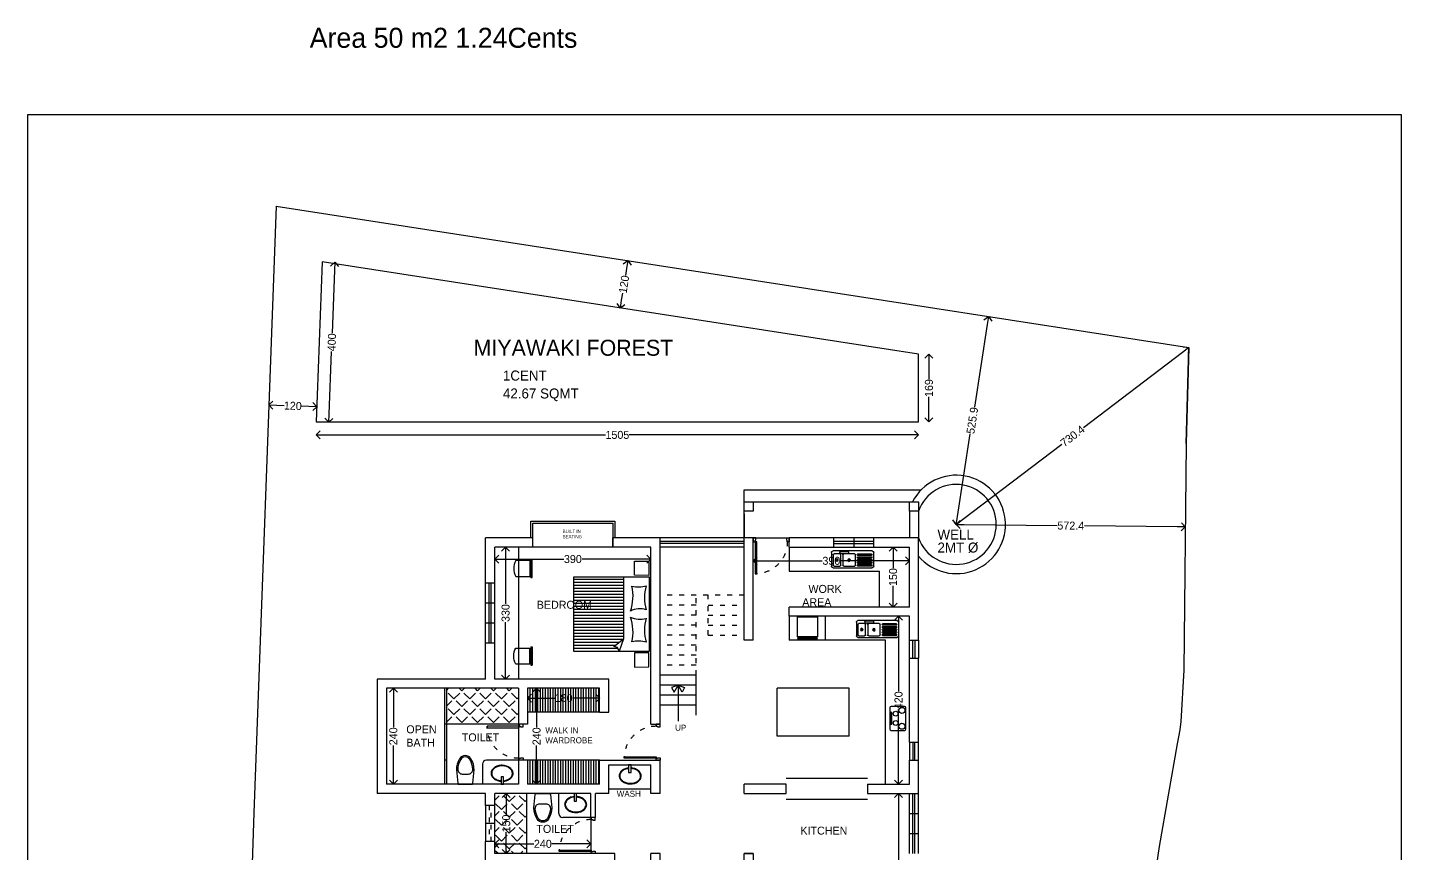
# Model space of a CAD drawing. Header units: inches. Extents: x -706 to 45253, y -3984 to 13819.
# Drawn here: x 35103 to 38537, y 7490 to 9554 of the extents above; entities that cross this region are included whole.
import ezdxf

# ---------------------------------------------------------------- set-up
doc = ezdxf.new("R2010")
doc.units = ezdxf.units.IN
doc.header["$PDMODE"] = 99
doc.header["$PDSIZE"] = 0.2
doc.linetypes.add('ACAD_ISO03W100', pattern=[30, 12, -18])
for name, color, linetype in [('BC-BOUNDARY', 3, 'ByLayer'), ('BC-FURNITURE', 8, 'Continuous'), ('BC-GREYCOLOR', 8, 'Continuous'), ('BC-Hatch', 8, 'Continuous'), ('BC-JOINARY', 27, 'Continuous'), ('BC-WALLS', 1, 'Continuous'), ('BC-WHITECOLOR', 7, 'Continuous'), ('FUR', 8, 'Continuous'), ('grey color', 8, 'Continuous'), ('WHITECOLOUR', 7, 'Continuous')]:
    doc.layers.add(name, color=color, linetype=linetype)
doc.styles.add('BC-1IN100-1', font='FreeSans.ttf', dxfattribs={"height": 20})
doc.styles.add('style2', font='FreeSans.ttf')
doc.dimstyles.new('BC-1IN100-1', dxfattribs={"dimtxt": 20, "dimasz": 20, "dimexe": 0.18, "dimexo": 0.0625, "dimgap": 1, "dimtad": 0, "dimtoh": 1, "dimdec": 1, "dimzin": 12, "dimdsep": 46, "dimtxsty": 'BC-1IN100-1', "dimblk": 'OPEN90', "dimcen": 0.09, "dimse1": 1, "dimse2": 1, "dimclrd": 256, "dimclre": 256, "dimclrt": 7, "dimadec": 0, "dimazin": 0, "dimtfac": 1, "dimtdec": 1, "dimtofl": 0, "dimtmove": 1, "dimatfit": 3, "dimldrblk": 'OPEN90', "dimfxl": 0, "dimtolj": 1, "dimtzin": 0, "dimlwd": -1, "dimarcsym": 0})
pattern_1 = [(45, (27475.954, 724.607), (-19.756563, 19.756563), [20.32, -7.62]), (135, (27475.954, 724.607), (-19.756563, -19.756563), [20.32, -7.62])]

# ---------------------------------------------------------------- blocks, each defined once
blk = doc.blocks.new('02 GROUND FLOOR$0$wc-wh')
at = {"color": 0, "linetype": 'ByBlock'}
for points in [[(315, 195), (22, 165, 0.384412), (0, 140), (0, -140, 0.383904), (22, -165, 0.001434), (314, -195, 0.140641), (560, -125, 0.259738), (630, 0, 0.259738), (560, 125, 0.139471)], [(225, 65), (225, -65, 0.422961), (328, -165, 0.13189), (544, -100, 0.259738), (600, 0, 0.259738), (544, 100, 0.13189), (328, 165, 0.422961)]]:
    blk.add_lwpolyline(points, format="xyb", close=True, dxfattribs=at)
blk.add_arc((316, -170), 25, 264.2811, 270.16, dxfattribs=at)
blk = doc.blocks.new('A$C6E117E9E')
at = {"xscale": -1, "rotation": 30.00000247440961}
blk.add_blockref('02 GROUND FLOOR$0$wc-wh', (564, 389), dxfattribs=at)
blk = doc.blocks.new('GOBIND DOOR 7')
at = {"layer": 'BC-Hatch', "linetype": 'ACAD_ISO03W100'}
blk.add_arc((33263.5, 16175.5), 80, 0, 90, dxfattribs=at)
at = {"layer": 'BC-JOINARY'}
blk.add_lwpolyline([(33263.5, 16175.5), (33263.5, 16255.5), (33267, 16255.5), (33267, 16175.5)], close=True, dxfattribs=at)
for points in [[(33263.5, 16171.7), (33264.8, 16171.7), (33264.8, 16165.5), (33258.5, 16165.5), (33258.5, 16175.5), (33263.5, 16175.5), (33263.5, 16171.7)], [(33343.5, 16171.7), (33342.3, 16171.7), (33342.3, 16165.5), (33348.5, 16165.5), (33348.5, 16175.5), (33343.5, 16175.5), (33343.5, 16171.7)]]:
    blk.add_lwpolyline(points, dxfattribs=at)
blk = doc.blocks.new('A$C52937CB9')
at = {"layer": 'FUR'}
for p, q in [((39.8, 190), (39.8, 0)), ((224.8, 190), (39.8, 190)), ((224.8, 0), (224.8, 190)), ((39.8, 125.3), (194.3, 125.3)), ((213.7, 101.1), (194.3, 125.3)), ((194.3, 125.3), (224.8, 114)), ((216.1, 110), (213.7, 101.1)), ((224.8, 114), (216.1, 110)), ((39.8, 0), (224.8, 0))]:
    blk.add_line(p, q, dxfattribs=at)
for points in [[(0, 152.8), (0, 188.3), (35.6, 188.3), (35.5, 152.7)], [(264.7, 152.8), (264.6, 188.3), (229.1, 188.3), (229.1, 152.7)]]:
    blk.add_lwpolyline(points, close=True, dxfattribs=at)
for centre, radius, start, end in [((-1.3, 162.6), 65.9, 345.6575, 16.9499), ((91.6, 288.6), 110.9, 254.3673, 285.6765), ((176.6, 166.4), 57.2, 164.3325, 204.9851), ((88, 166.4), 57.2, 335.0149, 15.6675), ((173, 288.6), 110.9, 254.3235, 285.6327), ((265.9, 162.6), 65.9, 163.0501, 194.3425), ((86.6, 35.1), 113.8, 70.3798, 102.1998), ((178.1, 35.1), 113.8, 77.8002, 109.6202)]:
    blk.add_arc(centre, radius, start, end, dxfattribs=at)
blk = doc.blocks.new('A$C925929284')
at = {"layer": 'BC-GREYCOLOR'}
h = blk.add_hatch(dxfattribs=at)
h.set_pattern_fill('ANSI31', color=256, scale=60, angle=315, style=0)
h.set_pattern_definition([(0, (-91.719, -51.977), (2e-15, 7.5), [])])
h.paths.add_polyline_path([(125.3, 70.3), (125.3, 224.8), (0, 224.8), (0, 39.8), (114, 39.8), (110, 48.5), (101.1, 50.9)])
at = {"layer": 'grey color', "rotation": 270}
blk.add_blockref('A$C52937CB9', (0, 264.7), dxfattribs=at)
blk = doc.blocks.new('_Open90')
at = {"color": 0, "linetype": 'ByBlock', "lineweight": -2}
for p, q in [((0, 0), (-1, 0)), ((-0.5, 0.5), (0, 0)), ((0, 0), (-0.5, -0.5))]:
    blk.add_line(p, q, dxfattribs=at)
blk = doc.blocks.new('*D726')
at = {"layer": 'BC-Hatch'}
for p, q in [((36373, 7878.3), (36421.1, 7878.3)), ((36513.1, 7878.3), (36465, 7878.3))]:
    blk.add_line(p, q, dxfattribs=at)
at = {"layer": 'Defpoints', "color": 0}
for p in [(36353, 7902.7), (36533.1, 7902.7), (36353, 7878.3)]:
    blk.add_point(p, dxfattribs=at)
at = {"layer": 'BC-Hatch', "xscale": 20, "yscale": 20, "zscale": 20, "rotation": 180}
blk.add_blockref('_Open90', (36353, 7878.3), dxfattribs=at)
at = {"layer": 'BC-Hatch', "xscale": 20, "yscale": 20, "zscale": 20}
blk.add_blockref('_Open90', (36533.1, 7878.3), dxfattribs=at)
at = {"layer": 'BC-Hatch', "color": 7, "insert": (36443, 7878.3), "char_height": 20, "attachment_point": 5, "style": 'BC-1IN100-1'}
blk.add_mtext('\\A1;180', dxfattribs=at)
blk = doc.blocks.new('*D727')
at = {"layer": 'BC-Hatch'}
for p, q in [((36375.5, 7882.7), (36375.5, 7805.6)), ((36375.5, 7682.7), (36375.5, 7759.8))]:
    blk.add_line(p, q, dxfattribs=at)
at = {"layer": 'Defpoints', "color": 0}
for p in [(36353, 7902.7), (36353, 7662.7), (36375.5, 7662.7)]:
    blk.add_point(p, dxfattribs=at)
at = {"layer": 'BC-Hatch', "xscale": 20, "yscale": 20, "zscale": 20}
for p, rotation in [((36375.5, 7902.7), 90), ((36375.5, 7662.7), 270)]:
    blk.add_blockref('_Open90', p, dxfattribs=dict(at, rotation=rotation))
at = {"layer": 'BC-Hatch', "color": 7, "insert": (36375.5, 7782.7), "char_height": 20, "attachment_point": 5, "rotation": 90, "style": 'BC-1IN100-1'}
blk.add_mtext('\\A1;240', dxfattribs=at)
blk = doc.blocks.new('chair- 1')
at = {"layer": 'BC-FURNITURE'}
for p, q in [((119.5, -460.5), (73.5, -460.5)), ((73.5, -463.5), (73.5, -460.5)), ((119.5, -463.5), (73.5, -463.5)), ((76.5, -466.5), (76.5, -501.5)), ((76.5, -466.5), (116.5, -466.5)), ((79.5, -466.5), (79.5, -463.5)), ((82.5, -466.5), (82.5, -463.5)), ((110.5, -466.5), (110.5, -463.5)), ((113.5, -466.5), (113.5, -463.5)), ((116.5, -501.5), (116.5, -466.5)), ((119.5, -463.5), (119.5, -460.5))]:
    blk.add_line(p, q, dxfattribs=at)
blk.add_arc((96.5, -464), 42.5, 241.9275, 298.0725, dxfattribs=at)
blk = doc.blocks.new('*D728')
at = {"layer": 'BC-Hatch'}
for p, q in [((36291.1, 8225.6), (36443.2, 8225.6)), ((36641.1, 8225.6), (36489, 8225.6))]:
    blk.add_line(p, q, dxfattribs=at)
at = {"layer": 'Defpoints', "color": 0}
for p in [(36271.1, 8255.7), (36661.1, 8255.7), (36661.1, 8225.6)]:
    blk.add_point(p, dxfattribs=at)
at = {"layer": 'BC-Hatch', "xscale": 20, "yscale": 20, "zscale": 20, "rotation": 180}
blk.add_blockref('_Open90', (36271.1, 8225.6), dxfattribs=at)
at = {"layer": 'BC-Hatch', "xscale": 20, "yscale": 20, "zscale": 20}
blk.add_blockref('_Open90', (36661.1, 8225.6), dxfattribs=at)
at = {"layer": 'BC-Hatch', "color": 7, "insert": (36466.1, 8225.6), "char_height": 20, "attachment_point": 5, "style": 'BC-1IN100-1'}
blk.add_mtext('\\A1;390', dxfattribs=at)
blk = doc.blocks.new('*D729')
at = {"layer": 'BC-Hatch'}
for p, q in [((36298, 8235.7), (36298, 8113.6)), ((36298, 7945.7), (36298, 8067.8))]:
    blk.add_line(p, q, dxfattribs=at)
at = {"layer": 'Defpoints', "color": 0}
for p in [(36298, 8255.7), (36331.1, 8255.7), (36331.1, 7925.7)]:
    blk.add_point(p, dxfattribs=at)
at = {"layer": 'BC-Hatch', "xscale": 20, "yscale": 20, "zscale": 20}
for p, rotation in [((36298, 8255.7), 90), ((36298, 7925.7), 270)]:
    blk.add_blockref('_Open90', p, dxfattribs=dict(at, rotation=rotation))
at = {"layer": 'BC-Hatch', "color": 7, "insert": (36298, 8090.7), "char_height": 20, "attachment_point": 5, "rotation": 90, "style": 'BC-1IN100-1'}
blk.add_mtext('\\A1;330', dxfattribs=at)
blk = doc.blocks.new('*D730')
at = {"layer": 'BC-Hatch'}
for p, q in [((36017.5, 7882.7), (36017.5, 7805.6)), ((36017.5, 7682.7), (36017.5, 7759.8))]:
    blk.add_line(p, q, dxfattribs=at)
at = {"layer": 'Defpoints', "color": 0}
for p in [(36000, 7902.7), (36000, 7662.7), (36017.5, 7662.7)]:
    blk.add_point(p, dxfattribs=at)
at = {"layer": 'BC-Hatch', "xscale": 20, "yscale": 20, "zscale": 20}
for p, rotation in [((36017.5, 7902.7), 90), ((36017.5, 7662.7), 270)]:
    blk.add_blockref('_Open90', p, dxfattribs=dict(at, rotation=rotation))
at = {"layer": 'BC-Hatch', "color": 7, "insert": (36017.5, 7782.7), "char_height": 20, "attachment_point": 5, "rotation": 90, "style": 'BC-1IN100-1'}
blk.add_mtext('\\A1;240', dxfattribs=at)
blk = doc.blocks.new('*D732')
at = {"layer": 'BC-Hatch'}
for p, q in [((37280.1, 8062.7), (37280.1, 7895.5)), ((37280.1, 7682.7), (37280.1, 7849.9))]:
    blk.add_line(p, q, dxfattribs=at)
at = {"layer": 'Defpoints', "color": 0}
for p in [(37280.1, 8082.7), (37307.1, 8082.7), (37307.1, 7662.7)]:
    blk.add_point(p, dxfattribs=at)
at = {"layer": 'BC-Hatch', "xscale": 20, "yscale": 20, "zscale": 20}
for p, rotation in [((37280.1, 8082.7), 90), ((37280.1, 7662.7), 270)]:
    blk.add_blockref('_Open90', p, dxfattribs=dict(at, rotation=rotation))
at = {"layer": 'BC-Hatch', "color": 7, "insert": (37280.1, 7872.7), "char_height": 20, "attachment_point": 5, "rotation": 90, "style": 'BC-1IN100-1'}
blk.add_mtext('\\A1;420', dxfattribs=at)
blk = doc.blocks.new('*D733')
at = {"layer": 'BC-Hatch'}
for p, q in [((36299.6, 7619.7), (36299.6, 7586.6)), ((36299.6, 7509.7), (36299.6, 7542.7))]:
    blk.add_line(p, q, dxfattribs=at)
at = {"layer": 'Defpoints', "color": 0}
for p in [(36299.6, 7639.7), (36351.1, 7639.7), (36351.1, 7489.7)]:
    blk.add_point(p, dxfattribs=at)
at = {"layer": 'BC-Hatch', "xscale": 20, "yscale": 20, "zscale": 20}
for p, rotation in [((36299.6, 7639.7), 90), ((36299.6, 7489.7), 270)]:
    blk.add_blockref('_Open90', p, dxfattribs=dict(at, rotation=rotation))
at = {"layer": 'BC-Hatch', "color": 7, "insert": (36299.6, 7564.7), "char_height": 20, "attachment_point": 5, "rotation": 90, "style": 'BC-1IN100-1'}
blk.add_mtext('\\A1;150', dxfattribs=at)
blk = doc.blocks.new('*D734')
at = {"layer": 'BC-Hatch'}
for p, q in [((36291.1, 7513.8), (36368.2, 7513.8)), ((36491.1, 7513.8), (36413.9, 7513.8))]:
    blk.add_line(p, q, dxfattribs=at)
at = {"layer": 'Defpoints', "color": 0}
for p in [(36271.1, 7639.7), (36511.1, 7639.7), (36271.1, 7513.8)]:
    blk.add_point(p, dxfattribs=at)
at = {"layer": 'BC-Hatch', "xscale": 20, "yscale": 20, "zscale": 20, "rotation": 180}
blk.add_blockref('_Open90', (36271.1, 7513.8), dxfattribs=at)
at = {"layer": 'BC-Hatch', "xscale": 20, "yscale": 20, "zscale": 20}
blk.add_blockref('_Open90', (36511.1, 7513.8), dxfattribs=at)
at = {"layer": 'BC-Hatch', "color": 7, "insert": (36391.1, 7513.8), "char_height": 20, "attachment_point": 5, "style": 'BC-1IN100-1'}
blk.add_mtext('\\A1;240', dxfattribs=at)
blk = doc.blocks.new('*D739')
at = {"layer": 'BC-Hatch'}
for p, q in [((37280.1, 7619.7), (37280.1, 7068.2)), ((37280.1, 6457.7), (37280.1, 7009.2))]:
    blk.add_line(p, q, dxfattribs=at)
at = {"layer": 'Defpoints', "color": 0}
for p in [(37307.1, 7639.7), (37280.1, 6437.7), (37307.1, 6437.7)]:
    blk.add_point(p, dxfattribs=at)
at = {"layer": 'BC-Hatch', "xscale": 20, "yscale": 20, "zscale": 20}
for p, rotation in [((37280.1, 7639.7), 90), ((37280.1, 6437.7), 270)]:
    blk.add_blockref('_Open90', p, dxfattribs=dict(at, rotation=rotation))
at = {"layer": 'BC-Hatch', "color": 7, "insert": (37280.1, 7038.7), "char_height": 20, "attachment_point": 5, "rotation": 90, "style": 'BC-1IN100-1'}
blk.add_mtext('\\A1;1202', dxfattribs=at)
blk = doc.blocks.new('*D748')
at = {"layer": 'BC-Hatch'}
for p, q in [((37266.4, 8235.7), (37266.4, 8202.6)), ((37266.4, 8125.7), (37266.4, 8158.7))]:
    blk.add_line(p, q, dxfattribs=at)
at = {"layer": 'Defpoints', "color": 0}
for p in [(37266.4, 8255.7), (37307.1, 8255.7), (37307.1, 8105.7)]:
    blk.add_point(p, dxfattribs=at)
at = {"layer": 'BC-Hatch', "xscale": 20, "yscale": 20, "zscale": 20}
for p, rotation in [((37266.4, 8255.7), 90), ((37266.4, 8105.7), 270)]:
    blk.add_blockref('_Open90', p, dxfattribs=dict(at, rotation=rotation))
at = {"layer": 'BC-Hatch', "color": 7, "insert": (37266.4, 8180.7), "char_height": 20, "attachment_point": 5, "rotation": 90, "style": 'BC-1IN100-1'}
blk.add_mtext('\\A1;150', dxfattribs=at)
blk = doc.blocks.new('*D749')
at = {"layer": 'BC-Hatch'}
for p, q in [((36937.1, 8221.2), (37089.2, 8221.2)), ((37287.1, 8221.2), (37135, 8221.2))]:
    blk.add_line(p, q, dxfattribs=at)
at = {"layer": 'Defpoints', "color": 0}
for p in [(37307.1, 8255.7), (36917.1, 8221.2), (36917.1, 8150.7)]:
    blk.add_point(p, dxfattribs=at)
at = {"layer": 'BC-Hatch', "xscale": 20, "yscale": 20, "zscale": 20, "rotation": 180}
blk.add_blockref('_Open90', (36917.1, 8221.2), dxfattribs=at)
at = {"layer": 'BC-Hatch', "xscale": 20, "yscale": 20, "zscale": 20}
blk.add_blockref('_Open90', (37307.1, 8221.2), dxfattribs=at)
at = {"layer": 'BC-Hatch', "color": 7, "insert": (37112.1, 8221.2), "char_height": 20, "attachment_point": 5, "style": 'BC-1IN100-1'}
blk.add_mtext('\\A1;390', dxfattribs=at)
blk = doc.blocks.new('A$C3A7B1A8D')
at = {"layer": 'FUR'}
for p, q in [((0, 56.8), (0, 3.2)), ((5.3, 44.4), (1.8, 44.4)), ((1.8, 44.4), (1.8, 15.7)), ((36.9, 60), (3.2, 60)), ((5.3, 15.7), (5.3, 44.4)), ((40.1, 3.2), (40.1, 56.8)), ((1.8, 15.7), (5.3, 15.7)), ((3.2, 0), (36.9, 0))]:
    blk.add_line(p, q, dxfattribs=at)
for centre, radius in [((3.6, 40.1), 1.17), ((3.6, 33.8), 1.17), ((14.8, 41.8), 6.17), ((30.5, 50), 7.51), ((3.6, 26.3), 1.17), ((3.6, 20), 1.17), ((14.8, 18.3), 6.17), ((30.5, 10.1), 7.51)]:
    blk.add_circle(centre, radius, dxfattribs=at)
for centre, start, end in [((3.2, 56.8), 90, 180), ((36.9, 56.8), 0, 90), ((3.2, 3.2), 180, 270), ((36.9, 3.2), 270, 0)]:
    blk.add_arc(centre, 3.15, start, end, dxfattribs=at)
blk = doc.blocks.new('A$C64C66722')
at = {"layer": 'FUR'}
for p, q in [((4, 105.8), (37.9, 105.8)), ((0, 4), (0, 101.8)), ((4.2, 99.3), (4.2, 66.3)), ((7.9, 66.3), (7.9, 99.3)), ((10.7, 99.3), (10.7, 66.3)), ((14.4, 66.3), (14.4, 99.3)), ((17.2, 99.3), (17.2, 66.3)), ((20.9, 66.3), (20.9, 99.3)), ((23.8, 99.3), (23.8, 66.3)), ((27.5, 66.3), (27.5, 99.3)), ((30.6, 99.3), (30.6, 66.3)), ((34.3, 66.3), (34.3, 99.3)), ((42, 101.8), (42, 4)), ((4.2, 30.8), (4.2, 57.3)), ((6.6, 59.8), (31.8, 59.8)), ((34.3, 57.3), (34.3, 30.8)), ((36.1, 21.9), (36.1, 42.1)), ((37.3, 43.3), (39.2, 43.3)), ((40.4, 42.1), (40.4, 21.9)), ((37.9, 0), (4, 0)), ((4.2, 6.5), (4.2, 20.7)), ((31.8, 28.3), (6.6, 28.3)), ((6.6, 23.1), (31.8, 23.1)), ((31.8, 4), (6.6, 4)), ((34.3, 20.7), (34.3, 6.5)), ((39.2, 20.8), (37.3, 20.8))]:
    blk.add_line(p, q, dxfattribs=at)
for centre, radius in [((19.1, 44), 3.26), ((19.1, 44), 2.14), ((19.3, 13.4), 3.26), ((19.3, 13.4), 2.14)]:
    blk.add_circle(centre, radius, dxfattribs=at)
for centre, radius, start, end in [((4, 101.8), 4.02, 90, 180), ((37.9, 101.8), 4.02, 0, 90), ((6, 99.3), 1.85, 0, 180), ((12.6, 99.3), 1.85, 0, 180), ((19.1, 99.3), 1.85, 0, 180), ((25.7, 99.3), 1.85, 0, 180), ((32.5, 99.3), 1.85, 0, 180), ((6, 66.3), 1.85, 180, 0), ((6, 66.3), 1.85, 180, 0), ((6.6, 57.3), 2.47, 90, 180), ((12.6, 66.3), 1.85, 180, 0), ((12.6, 66.3), 1.85, 180, 0), ((19.1, 66.3), 1.85, 180, 0), ((19.1, 66.3), 1.85, 180, 0), ((25.7, 66.3), 1.85, 180, 0), ((25.7, 66.3), 1.85, 180, 0), ((32.5, 66.3), 1.85, 180, 0), ((32.5, 66.3), 1.85, 180, 0), ((31.8, 57.3), 2.47, 0, 90), ((37.3, 42.1), 1.19, 90, 180), ((39.2, 42.1), 1.19, 0, 90), ((4, 4), 4.02, 180, 270), ((6.6, 30.8), 2.47, 180, 270), ((6.6, 20.7), 2.47, 90, 180), ((6.6, 6.5), 2.47, 180, 270), ((31.8, 30.8), 2.47, 270, 0), ((31.8, 20.7), 2.47, 0, 90), ((31.8, 6.5), 2.47, 270, 0), ((37.3, 21.9), 1.19, 180, 270), ((37.9, 4), 4.02, 270, 0), ((39.2, 21.9), 1.19, 270, 0)]:
    blk.add_arc(centre, radius, start, end, dxfattribs=at)
blk = doc.blocks.new('A$C1482754334')
blk.add_blockref('A$C64C66722', (0, 0))
blk = doc.blocks.new('A$C1A3712BA')
at = {"layer": 'FUR'}
for p, q in [((2.5, 47, -179), (0, 50, -179)), ((0, 0, -179), (0, 50, -179)), ((2.5, 47, -179), (5, 50, -179)), ((2.5, 3, -179), (2.5, 47, -179)), ((5, 50, -179), (55, 50, -179)), ((5, 0, -179), (5, 50, -179)), ((55, 50, -179), (55, 0, -179)), ((2.5, 3, -179), (0, 0, -179)), ((2.5, 3, -179), (5, 0, -179)), ((55, 0, -179), (5, 0, -179))]:
    blk.add_line(p, q, dxfattribs=at)
blk = doc.blocks.new('A$C1184750331')
blk.add_blockref('A$C1A3712BA', (0, 0))
blk = doc.blocks.new('*D753')
at = {"layer": 'BC-Hatch'}
for p, q in [((36600.1, 8951.8), (36597.3, 8934)), ((36587.9, 8872.7), (36590.6, 8890.6))]:
    blk.add_line(p, q, dxfattribs=at)
at = {"layer": 'Defpoints', "color": 0}
for p in [(36603.2, 8971.6), (36603.2, 8971.6), (36584.8, 8853)]:
    blk.add_point(p, dxfattribs=at)
at = {"layer": 'BC-Hatch', "xscale": 20, "yscale": 20, "zscale": 20}
for p, rotation in [((36603.2, 8971.6), 81.19325101255058), ((36584.8, 8853), 261.1932510125506)]:
    blk.add_blockref('_Open90', p, dxfattribs=dict(at, rotation=rotation))
at = {"layer": 'BC-Hatch', "color": 7, "insert": (36594, 8912.3), "char_height": 20, "attachment_point": 5, "rotation": 81.1933, "style": 'BC-1IN100-1'}
blk.add_mtext('\\A1;120', dxfattribs=at)
blk = doc.blocks.new('*D755')
at = {"layer": 'BC-Hatch'}
for p, q in [((35844.8, 8535.9), (36547.9, 8535.9)), ((37310.1, 8535.9), (36606.9, 8535.9))]:
    blk.add_line(p, q, dxfattribs=at)
at = {"layer": 'Defpoints', "color": 0}
for p in [(35824.8, 8568.6), (37330.1, 8568.7), (37330.1, 8535.9)]:
    blk.add_point(p, dxfattribs=at)
at = {"layer": 'BC-Hatch', "xscale": 20, "yscale": 20, "zscale": 20, "rotation": 180}
blk.add_blockref('_Open90', (35824.8, 8535.9), dxfattribs=at)
at = {"layer": 'BC-Hatch', "xscale": 20, "yscale": 20, "zscale": 20}
blk.add_blockref('_Open90', (37330.1, 8535.9), dxfattribs=at)
at = {"layer": 'BC-Hatch', "color": 7, "insert": (36577.4, 8535.9), "char_height": 20, "attachment_point": 5, "style": 'BC-1IN100-1'}
blk.add_mtext('\\A1;1505', dxfattribs=at)
blk = doc.blocks.new('*D756')
at = {"layer": 'BC-Hatch'}
for p, q in [((37356, 8717.5), (37356, 8675.1)), ((37356, 8588.7), (37356, 8631.1))]:
    blk.add_line(p, q, dxfattribs=at)
at = {"layer": 'Defpoints', "color": 0}
for p in [(37330.1, 8737.5), (37356, 8737.5), (37330.1, 8568.7)]:
    blk.add_point(p, dxfattribs=at)
at = {"layer": 'BC-Hatch', "xscale": 20, "yscale": 20, "zscale": 20}
for p, rotation in [((37356, 8737.5), 90), ((37356, 8568.7), 270)]:
    blk.add_blockref('_Open90', p, dxfattribs=dict(at, rotation=rotation))
at = {"layer": 'BC-Hatch', "color": 7, "insert": (37356, 8653.1), "char_height": 20, "attachment_point": 5, "rotation": 90, "style": 'BC-1IN100-1'}
blk.add_mtext('\\A1;169', dxfattribs=at)
blk = doc.blocks.new('*D757')
at = {"layer": 'BC-Hatch'}
for p, q in [((35870.2, 8947.3), (35864.4, 8790.2)), ((35856.9, 8587.5), (35862.7, 8744.6))]:
    blk.add_line(p, q, dxfattribs=at)
at = {"layer": 'Defpoints', "color": 0}
for p in [(35839.5, 8968.4), (35824.8, 8568.6), (35856.2, 8567.5)]:
    blk.add_point(p, dxfattribs=at)
at = {"layer": 'BC-Hatch', "xscale": 20, "yscale": 20, "zscale": 20}
for p, rotation in [((35870.9, 8967.3), 87.88999568099852), ((35856.2, 8567.5), 267.8899956809985)]:
    blk.add_blockref('_Open90', p, dxfattribs=dict(at, rotation=rotation))
at = {"layer": 'BC-Hatch', "color": 7, "insert": (35863.6, 8767.4), "char_height": 20, "attachment_point": 5, "rotation": 87.89, "style": 'BC-1IN100-1'}
blk.add_mtext('\\A1;400', dxfattribs=at)
blk = doc.blocks.new('*D758')
at = {"layer": 'BC-Hatch'}
for p, q in [((35726.3, 8610.1), (35744.3, 8609.4)), ((35806.2, 8607.2), (35788.2, 8607.8))]:
    blk.add_line(p, q, dxfattribs=at)
at = {"layer": 'Defpoints', "color": 0}
for p in [(35706.3, 8610.8), (35704.9, 8573), (35824.8, 8568.6)]:
    blk.add_point(p, dxfattribs=at)
at = {"layer": 'BC-Hatch', "xscale": 20, "yscale": 20, "zscale": 20}
for p, rotation in [((35706.3, 8610.8), 177.8899956809983), ((35826.2, 8606.4), 357.8899956809983)]:
    blk.add_blockref('_Open90', p, dxfattribs=dict(at, rotation=rotation))
at = {"layer": 'BC-Hatch', "color": 7, "insert": (35766.2, 8608.6), "char_height": 20, "attachment_point": 5, "rotation": 357.89, "style": 'BC-1IN100-1'}
blk.add_mtext('\\A1;120', dxfattribs=at)
blk = doc.blocks.new('*D759')
at = {"layer": 'BC-Hatch'}
for p, q in [((37444.3, 8312), (37676.4, 8309.4)), ((37976.7, 8306), (37744.6, 8308.6))]:
    blk.add_line(p, q, dxfattribs=at)
at = {"layer": 'Defpoints', "color": 0}
for p in [(37424.3, 8312.2), (37996.7, 8305.8), (37996.7, 8305.8)]:
    blk.add_point(p, dxfattribs=at)
at = {"layer": 'BC-Hatch', "xscale": 20, "yscale": 20, "zscale": 20}
for p, rotation in [((37424.3, 8312.2), 179.3605075903966), ((37996.7, 8305.8), 359.3605075903965)]:
    blk.add_blockref('_Open90', p, dxfattribs=dict(at, rotation=rotation))
at = {"layer": 'BC-Hatch', "color": 7, "insert": (37710.5, 8309), "char_height": 20, "attachment_point": 5, "rotation": 359.3605, "style": 'BC-1IN100-1'}
blk.add_mtext('\\A1;572.4', dxfattribs=at)
blk = doc.blocks.new('*D760')
at = {"layer": 'BC-Hatch'}
for p, q in [((37501.7, 8812.1), (37469.7, 8605.6)), ((37427.3, 8332), (37459.3, 8538.5))]:
    blk.add_line(p, q, dxfattribs=at)
at = {"layer": 'Defpoints', "color": 0}
for p in [(37504.8, 8831.9), (37504.8, 8831.9), (37424.3, 8312.2)]:
    blk.add_point(p, dxfattribs=at)
at = {"layer": 'BC-Hatch', "xscale": 20, "yscale": 20, "zscale": 20}
for p, rotation in [((37504.8, 8831.9), 81.19325101255157), ((37424.3, 8312.2), 261.1932510125516)]:
    blk.add_blockref('_Open90', p, dxfattribs=dict(at, rotation=rotation))
at = {"layer": 'BC-Hatch', "color": 7, "insert": (37464.5, 8572), "char_height": 20, "attachment_point": 5, "rotation": 81.1933, "style": 'BC-1IN100-1'}
blk.add_mtext('\\A1;525.9', dxfattribs=at)
blk = doc.blocks.new('*D761')
at = {"layer": 'BC-Hatch'}
for p, q in [((37989.7, 8742.2), (37742, 8553.8)), ((37440.2, 8324.3), (37687.9, 8512.7))]:
    blk.add_line(p, q, dxfattribs=at)
at = {"layer": 'Defpoints', "color": 0}
for p in [(38005.7, 8754.3), (38005.7, 8754.3), (37424.3, 8312.2)]:
    blk.add_point(p, dxfattribs=at)
at = {"layer": 'BC-Hatch', "xscale": 20, "yscale": 20, "zscale": 20}
for p, rotation in [((38005.7, 8754.3), 37.24890819422119), ((37424.3, 8312.2), 217.2489081942212)]:
    blk.add_blockref('_Open90', p, dxfattribs=dict(at, rotation=rotation))
at = {"layer": 'BC-Hatch', "color": 7, "insert": (37715, 8533.2), "char_height": 20, "attachment_point": 5, "rotation": 37.2489, "style": 'BC-1IN100-1'}
blk.add_mtext('\\A1;730.4', dxfattribs=at)

msp = doc.modelspace()

# ---------------------------------------------------------------- hatches: boundary and pattern name
at = {"layer": 'BC-Hatch'}
h = msp.add_hatch(dxfattribs=at)
h.set_pattern_fill('ANGLE', color=256, scale=4, angle=45, style=0)
h.set_pattern_definition(pattern_1)
h.paths.add_polyline_path([(36330.04, 7812.7), (36330.04, 7902.7), (36150.04, 7902.7), (36150.04, 7812.7)])
h = msp.add_hatch(dxfattribs=at)
h.set_pattern_fill('ANSI31', color=256, scale=2, angle=45, style=0)
h.set_pattern_definition([(90, (27475.954, 724.607), (-6.35, 2e-14), [])])
h.paths.add_polyline_path([(36533.06, 7842.7), (36533.06, 7902.7), (36353.04, 7902.7), (36353.04, 7842.7)])
h.paths.add_polyline_path([(36533.06, 7662.7), (36533.06, 7722.7), (36353.04, 7722.7), (36353.04, 7662.7)])
h.paths.add_polyline_path([(36417.1, 7893.05), (36468.99, 7893.05), (36468.99, 7862.97), (36417.1, 7862.97)], flags=24)
h = msp.add_hatch(dxfattribs=at)
h.set_pattern_fill('ANGLE', color=256, scale=4, angle=45, style=0)
h.set_pattern_definition(pattern_1)
h.paths.add_polyline_path([(36351.06, 7489.7), (36351.06, 7639.7), (36271.06, 7639.7), (36271.06, 7609.7), (36271.06, 7519.7), (36271.06, 7489.7)])

# ---------------------------------------------------------------- linework, layer by layer
for p, q in [((36894.06, 8278.7), (36684.06, 8278.7)), ((37218.56, 8278.7), (37118.56, 8278.7)), ((37168.56, 8278.7), (37168.56, 8255.7)), ((36894.06, 8255.7), (36684.06, 8255.7)), ((37218.56, 8269.7), (37118.56, 8269.7)), ((37118.56, 8264.7), (37218.56, 8264.7)), ((37118.56, 8255.7), (37218.56, 8255.7)), ((37247.06, 7662.7), (37247.06, 8022.7)), ((37307.06, 7977.7), (37307.06, 8022.7)), ((37316.06, 7977.7), (37316.06, 8022.7)), ((37321.06, 8022.7), (37321.06, 7977.7)), ((37330.06, 8022.7), (37330.06, 7977.7)), ((36774.06, 7935.7), (36684.06, 7935.7)), ((36774.06, 7835.7), (36774.06, 7935.7)), ((36145.04, 7902.7), (36145.04, 7812.7)), ((36150.04, 7902.7), (36150.04, 7662.7)), ((36774.06, 7910.7), (36684.06, 7910.7)), ((36729.06, 7910.7), (36712.67, 7904.25)), ((36712.67, 7904.25), (36719.01, 7892.75)), ((36719.01, 7892.75), (36729.06, 7910.7)), ((36729.06, 7910.7), (36729.06, 7820.18)), ((36729.06, 7910.7), (36745.44, 7904.25)), ((36739.11, 7892.75), (36729.06, 7910.7)), ((36745.44, 7904.25), (36739.11, 7892.75)), ((36977.06, 7782.7), (36977.06, 7902.7)), ((37157.06, 7782.7), (37157.06, 7902.7)), ((36774.06, 7885.7), (36684.06, 7885.7)), ((36533.06, 7842.7), (36353.04, 7842.7)), ((36774.06, 7860.7), (36684.06, 7860.7)), ((36150.04, 7812.7), (36145.04, 7812.7)), ((36145.04, 7812.7), (36145.04, 7662.7)), ((37307.06, 7767.7), (37307.06, 7722.7)), ((37316.06, 7767.7), (37316.06, 7722.7)), ((37321.06, 7722.7), (37321.06, 7767.7)), ((37330.06, 7722.7), (37330.06, 7767.7)), ((36150.04, 7722.7), (36145.04, 7722.7)), ((36533.06, 7722.7), (36353.04, 7722.7)), ((36556.06, 7651.2), (36661.06, 7651.2)), ((37307.06, 7489.7), (37307.06, 7639.7)), ((37316.06, 7489.7), (37316.06, 7639.7)), ((37321.06, 7489.7), (37321.06, 7639.7)), ((37330.06, 7489.7), (37330.06, 7639.7)), ((37307.06, 7589.7), (37330.06, 7589.7)), ((37307.06, 7539.7), (37330.06, 7539.7)), ((36894.06, 7489.7), (36917.06, 7489.7)), ((36894.06, 7113.7), (36894.06, 7489.7)), ((36917.06, 7489.7), (36894.06, 7489.7)), ((36894.06, 7466.7), (36894.06, 7489.7)), ((36894.06, 7466.7), (36894.06, 7489.7))]:
    msp.add_line(p, q)
at = {"linetype": 'ACAD_ISO03W100'}
for p, q in [((36894.06, 8135.7), (36684.06, 8135.7)), ((36774.06, 8110.7), (36684.06, 8110.7)), ((36774.06, 7935.7), (36774.06, 8135.7)), ((36804.06, 8035.7), (36804.06, 8135.7)), ((36804.06, 8110.7), (36894.06, 8110.7)), ((36774.06, 8085.7), (36684.06, 8085.7)), ((36804.06, 8085.7), (36894.06, 8085.7)), ((36774.06, 8060.7), (36684.06, 8060.7)), ((36774.06, 8035.7), (36684.06, 8035.7)), ((36804.06, 8060.7), (36894.06, 8060.7)), ((36804.06, 8035.7), (36894.06, 8035.7)), ((36774.06, 8010.7), (36684.06, 8010.7)), ((36774.06, 7985.7), (36684.06, 7985.7)), ((36774.06, 7960.7), (36684.06, 7960.7))]:
    msp.add_line(p, q, dxfattribs=at)
at = {"layer": 'BC-BOUNDARY'}
for p, q in [((35724.57, 9107.68), (35668.71, 7591.52)), ((35724.57, 9107.68, 9945.5), (38005.67, 8754.28, 9945.5)), ((38005.67, 8754.28), (37999.02, 8514.46)), ((37999.02, 8514.46), (37992.69, 7947.64)), ((37992.69, 7947.64), (37985.84, 7819.77)), ((37982.98, 7798.46), (37976.41, 7764.24)), ((37985.84, 7819.77), (37982.98, 7798.46)), ((37985.84, 7819.77), (37982.98, 7798.46)), ((37976.41, 7764.24), (37931.24, 7507.31)), ((35668.71, 7591.52), (35640.1, 6763.18)), ((37931.24, 7507.31), (37923.86, 7456.34)), ((37931.24, 7507.31), (37923.86, 7456.34))]:
    msp.add_line(p, q, dxfattribs=at)
at = {"layer": 'BC-FURNITURE', "linetype": 'Continuous'}
for points in [[(36293.09, 7670.27, 0.0449608), (36299.71, 7671.5, 0.0844306), (36308.38, 7675.61, 0.1064259), (36314.63, 7682.35, 0.1297604), (36316.71, 7689.64, 0.1297604), (36314.92, 7697.01, 0.1064259), (36308.94, 7703.99, 0.0844306), (36300.44, 7708.44, 0.0735342), (36289.61, 7710.26, 0.0735342), (36278.71, 7708.87, 0.0844306), (36270.05, 7704.76, 0.1064259), (36263.79, 7698.02, 0.1297604), (36261.71, 7690.73, 0.1297604), (36263.5, 7683.36, 0.1064259), (36269.48, 7676.38, 0.0844306), (36277.98, 7671.93, 0.0613368), (36286.99, 7670.19, 0.0121426)], [(36293.09, 7671.78, 0.0439771), (36299.31, 7672.95, 0.0844306), (36307.52, 7676.84, 0.1064259), (36313.34, 7683.11, 0.1297604), (36315.21, 7689.67, 0.0096334), (36315.21, 7690.19, 0.119977), (36313.6, 7696.3, 0.1064259), (36308.03, 7702.8, 0.0844306), (36299.98, 7707.01, 0.0735342), (36289.58, 7708.76, 0.0735342), (36279.12, 7707.42, 0.0844306), (36270.91, 7703.54, 0.1064259), (36265.08, 7697.26, 0.1297604), (36263.21, 7690.7, 0.0096334), (36263.21, 7690.19, 0.119977), (36264.82, 7684.07, 0.1064259), (36270.39, 7677.57, 0.0844306), (36278.44, 7673.36, 0.060622), (36286.99, 7671.7, 0.0128549)], [(36605.51, 7703.62, 0.0449608), (36598.88, 7702.39, 0.0844306), (36590.22, 7698.29, 0.1064259), (36583.97, 7691.54, 0.1297604), (36581.89, 7684.25, 0.1297604), (36583.68, 7676.88, 0.1064259), (36589.66, 7669.9, 0.0844306), (36598.15, 7665.46, 0.0735342), (36608.99, 7663.63, 0.0735342), (36619.89, 7665.03, 0.0844306), (36628.55, 7669.13, 0.1064259), (36634.81, 7675.87, 0.1297604), (36636.89, 7683.16, 0.1297604), (36635.1, 7690.53, 0.1064259), (36629.11, 7697.52, 0.0844306), (36620.62, 7701.96, 0.0613368), (36611.6, 7703.7, 0.0121426)], [(36605.51, 7702.11, 0.0439771), (36599.29, 7700.94, 0.0844306), (36591.08, 7697.06, 0.1064259), (36585.26, 7690.78, 0.1297604), (36583.39, 7684.22, 0.0096334), (36583.38, 7683.71, 0.119977), (36584.99, 7677.6, 0.1064259), (36590.57, 7671.09, 0.0844306), (36598.62, 7666.88, 0.0735342), (36609.02, 7665.13, 0.0735342), (36619.48, 7666.47, 0.0844306), (36627.69, 7670.36, 0.1064259), (36633.52, 7676.64, 0.1297604), (36635.39, 7683.19, 0.0096334), (36635.39, 7683.71, 0.119977), (36633.78, 7689.82, 0.1064259), (36628.2, 7696.32, 0.0844306), (36620.16, 7700.53, 0.060622), (36611.6, 7702.2, 0.0128549)], [(36469.23, 7632.12, 0.0449608), (36462.61, 7630.89, 0.0844306), (36453.94, 7626.79, 0.1064259), (36447.69, 7620.04, 0.1297604), (36445.61, 7612.75, 0.1297604), (36447.4, 7605.38, 0.1064259), (36453.38, 7598.4, 0.0844306), (36461.87, 7593.96, 0.0735342), (36472.71, 7592.13, 0.0735342), (36483.61, 7593.53, 0.0844306), (36492.27, 7597.63, 0.1064259), (36498.53, 7604.37, 0.1297604), (36500.61, 7611.66, 0.1297604), (36498.82, 7619.03, 0.1064259), (36492.83, 7626.02, 0.0844306), (36484.34, 7630.46, 0.0613368), (36475.33, 7632.2, 0.0121426)], [(36469.23, 7630.61, 0.0439771), (36463.01, 7629.44, 0.0844306), (36454.8, 7625.56, 0.1064259), (36448.98, 7619.28, 0.1297604), (36447.11, 7612.72, 0.0096334), (36447.11, 7612.21, 0.119977), (36448.72, 7606.1, 0.1064259), (36454.29, 7599.59, 0.0844306), (36462.34, 7595.38, 0.0735342), (36472.74, 7593.63, 0.0735342), (36483.2, 7594.97, 0.0844306), (36491.41, 7598.86, 0.1064259), (36497.24, 7605.14, 0.1297604), (36499.11, 7611.69, 0.0096334), (36499.11, 7612.21, 0.119977), (36497.5, 7618.32, 0.1064259), (36491.92, 7624.82, 0.0844306), (36483.88, 7629.03, 0.060622), (36475.33, 7630.7, 0.0128549)]]:
    msp.add_lwpolyline(points, format="xyb", dxfattribs=at)
for points in [[(36611.6, 7711.2), (36605.51, 7711.2), (36605.51, 7692.17), (36611.6, 7692.17)], [(36286.99, 7662.7), (36293.09, 7662.7), (36293.09, 7681.72), (36286.99, 7681.72)], [(36475.33, 7639.7), (36469.23, 7639.7), (36469.23, 7620.67), (36475.33, 7620.67)]]:
    msp.add_lwpolyline(points, close=True, dxfattribs=at)
at = {"layer": 'BC-Hatch'}
for p, q in [((36894.06, 8269.7), (36684.06, 8269.7)), ((36894.06, 8264.7), (36684.06, 8264.7)), ((36999.06, 7677.7), (37202.06, 7677.7)), ((37202.06, 7624.7), (36999.06, 7624.7))]:
    msp.add_line(p, q, dxfattribs=at)
at = {"layer": 'BC-WALLS'}
for p, q in [((36248.06, 8165.7), (36248.06, 8278.7)), ((36366.06, 8278.7), (36248.06, 8278.7)), ((36366.06, 8255.7), (36366.06, 8278.7)), ((36684.06, 8278.7), (36566.06, 8278.7)), ((36566.06, 8255.7), (36566.06, 8278.7)), ((36566.06, 8278.7), (36566.06, 8255.7)), ((36684.06, 7812.7), (36684.06, 8278.7)), ((36894.06, 8022.7), (36894.06, 8278.7)), ((36917.06, 8278.7), (36894.06, 8278.7)), ((36917.06, 8022.7), (36917.06, 8278.7)), ((37007.06, 8255.7), (37007.06, 8278.7)), ((37118.56, 8278.7), (37007.06, 8278.7)), ((37118.56, 8255.7), (37118.56, 8278.7)), ((37330.06, 8278.7), (37218.56, 8278.7)), ((37218.56, 8255.7), (37218.56, 8278.7)), ((37330.06, 8022.7), (37330.06, 8278.7)), ((36271.06, 8165.7), (36271.06, 8255.7)), ((36366.06, 8255.7), (36271.06, 8255.7)), ((36366.06, 8255.7), (36366.06, 8268.7)), ((36661.06, 8255.7), (36566.06, 8255.7)), ((36661.06, 7812.7), (36661.06, 8255.7)), ((37007.06, 8255.7), (37118.56, 8255.7)), ((37218.56, 8255.7), (37307.06, 8255.7)), ((37307.06, 8105.7), (37307.06, 8255.7)), ((36271.06, 8165.7), (36248.06, 8165.7)), ((37307.06, 8105.7), (37007.06, 8105.7)), ((37007.06, 8082.7), (37007.06, 8105.7)), ((37307.06, 8082.7), (37007.06, 8082.7)), ((37307.06, 8022.7), (37307.06, 8082.7)), ((36248.06, 7925.7), (36248.06, 8015.7)), ((36271.06, 8015.7), (36248.06, 8015.7)), ((36271.06, 7925.7), (36271.06, 8015.7)), ((36917.06, 8022.7), (36894.06, 8022.7)), ((36917.06, 8022.7), (36917.06, 8022.7)), ((37307.06, 8022.7), (37330.06, 8022.7)), ((37307.06, 7977.7), (37330.06, 7977.7)), ((37307.06, 7767.7), (37307.06, 7977.7)), ((37330.06, 7767.7), (37330.06, 7977.7)), ((35977.04, 7925.7), (35977.04, 7639.7)), ((36248.06, 7925.7), (35977.04, 7925.7)), ((36000.04, 7902.7), (36000.04, 7662.7)), ((36330.04, 7902.7), (36000.04, 7902.7)), ((36556.06, 7925.7), (36271.06, 7925.7)), ((36330.04, 7902.7), (36330.04, 7812.7)), ((36533.06, 7902.7), (36353.04, 7902.7)), ((36353.04, 7902.7), (36353.04, 7812.7)), ((36533.06, 7842.7), (36533.06, 7902.7)), ((36556.06, 7842.7), (36556.06, 7925.7)), ((36533.06, 7842.7), (36556.06, 7842.7)), ((36353.04, 7812.7), (36330.04, 7812.7)), ((36661.06, 7812.7), (36684.06, 7812.7)), ((37307.06, 7767.7), (37330.06, 7767.7)), ((36353.04, 7722.7), (36330.04, 7722.7)), ((36330.04, 7722.7), (36330.04, 7662.7)), ((36353.04, 7722.7), (36353.04, 7662.7)), ((36533.06, 7662.7), (36533.06, 7722.7)), ((36533.06, 7722.7), (36684.06, 7722.7)), ((36556.06, 7639.7), (36556.06, 7711.2)), ((36556.06, 7711.2), (36661.06, 7711.2)), ((36661.06, 7639.7), (36661.06, 7711.2)), ((36684.06, 7639.7), (36684.06, 7722.7)), ((37307.06, 7662.7), (37307.06, 7722.7)), ((37307.06, 7722.7), (37330.06, 7722.7)), ((37330.06, 7639.7), (37330.06, 7722.7)), ((36330.04, 7662.7), (36000.04, 7662.7)), ((36533.06, 7662.7), (36353.04, 7662.7)), ((36894.06, 7639.7), (36894.06, 7662.7)), ((36999.06, 7662.7), (36894.06, 7662.7)), ((36999.06, 7639.7), (36999.06, 7662.7)), ((37202.06, 7662.7), (37202.06, 7639.7)), ((37202.06, 7662.7), (37307.06, 7662.7)), ((36248.06, 7639.7), (35977.04, 7639.7)), ((36248.06, 7609.7), (36248.06, 7639.7)), ((36511.06, 7639.7), (36271.06, 7639.7)), ((36271.06, 7609.7), (36271.06, 7639.7)), ((36511.06, 7579.7), (36511.06, 7639.7)), ((36556.06, 7639.7), (36522.56, 7639.7)), ((36522.56, 7579.7), (36522.56, 7639.7)), ((36684.06, 7639.7), (36661.06, 7639.7)), ((36894.06, 7639.7), (36999.06, 7639.7)), ((37202.06, 7639.7), (37307.06, 7639.7)), ((37307.06, 7639.7), (37330.06, 7639.7)), ((37307.06, 7639.7), (37307.06, 7639.7)), ((36271.06, 7609.7), (36248.06, 7609.7)), ((36522.56, 7579.7), (36511.06, 7579.7)), ((36248.06, 7416.7), (36248.06, 7519.7)), ((36271.06, 7519.7), (36248.06, 7519.7)), ((36271.06, 7489.7), (36271.06, 7519.7)), ((36571.06, 7489.7), (36271.06, 7489.7)), ((36571.06, 7466.7), (36571.06, 7489.7)), ((36684.06, 7489.7), (36661.06, 7489.7)), ((36661.06, 7391.7), (36661.06, 7489.7)), ((36684.06, 7391.7), (36684.06, 7489.7))]:
    msp.add_line(p, q, dxfattribs=at)
at = {"layer": 'BC-WHITECOLOR'}
for p, q in [((37999.02, 8514.46), (38005.67, 8754.28)), ((36894.06, 8278.7), (36894.06, 8398.7)), ((36894.06, 8398.7), (37336.83, 8398.7)), ((36894.06, 8368.7), (37330.06, 8368.7)), ((37307.06, 8345.7), (37307.06, 8278.7)), ((37330.06, 8368.7), (37330.06, 8278.7)), ((36894.06, 8338.7), (36894.06, 8278.7)), ((36917.06, 8278.7), (37007.06, 8278.7)), ((36331.06, 7925.7), (36331.06, 8255.7)), ((36566.06, 8255.7), (36366.06, 8255.7)), ((37007.06, 8255.7), (37007.06, 8195.7)), ((37007.06, 8195.7), (37232.06, 8195.7)), ((37232.06, 8165.7), (37232.06, 8195.7)), ((36248.06, 8015.7), (36248.06, 8165.7)), ((36257.06, 8015.7), (36257.06, 8165.7)), ((36262.06, 8015.7), (36262.06, 8165.7)), ((36271.06, 8015.7), (36271.06, 8165.7)), ((37232.06, 8105.7), (37232.06, 8165.7)), ((36271.06, 8115.7), (36248.06, 8115.7)), ((37007.06, 8082.7), (37007.06, 8022.7)), ((37097.06, 8082.7), (37097.06, 8022.7)), ((36271.06, 8065.7), (36248.06, 8065.7)), ((36271.06, 8065.7), (36248.06, 8065.7)), ((36271.06, 8065.7), (36248.06, 8065.7)), ((37247.06, 8022.7), (37007.06, 8022.7)), ((37157.06, 7902.7), (36977.06, 7902.7)), ((36330.04, 7812.7), (36150.04, 7812.7)), ((36330.04, 7812.7), (36330.04, 7722.7)), ((37157.06, 7782.7), (36977.06, 7782.7)), ((36240.04, 7712.7), (36240.04, 7662.7)), ((36330.04, 7722.7), (36250.04, 7722.7)), ((36351.06, 7489.7), (36351.06, 7639.7)), ((36431.06, 7589.7), (36431.06, 7639.7)), ((36248.06, 7609.7), (36248.06, 7519.7)), ((36271.06, 7519.7), (36271.06, 7609.7)), ((36271.06, 7564.7), (36248.06, 7564.7)), ((36511.06, 7579.7), (36441.06, 7579.7)), ((36511.06, 7579.7), (36511.06, 7489.7))]:
    msp.add_line(p, q, dxfattribs=at)
at = {"layer": 'BC-WHITECOLOR', "linetype": 'ACAD_ISO03W100'}
for p, q in [((36257.06, 7609.7), (36257.06, 7519.7)), ((36262.06, 7519.7), (36262.06, 7609.7))]:
    msp.add_line(p, q, dxfattribs=at)
at = {"layer": 'BC-WHITECOLOR'}
for points in [[(37330.06, 8568.7), (37330.06, 8737.52), (35839.53, 8968.44), (35824.8, 8568.63)], [(36917.06, 7489.7), (36917.06, 7466.7), (36894.06, 7466.7), (36894.06, 7489.7)]]:
    msp.add_lwpolyline(points, close=True, dxfattribs=at)
for points in [[(36894.07, 8368.7), (36917.06, 8368.7), (36917.06, 8345.7), (36894.06, 8345.7), (36894.07, 8368.7)], [(37307.07, 8368.7), (37330.06, 8368.7), (37330.06, 8345.7), (37307.06, 8345.7), (37307.07, 8368.7)], [(36361.06, 8278.7), (36361.06, 8320.7), (36571.06, 8320.7), (36571.06, 8278.7)], [(36366.06, 8278.7), (36366.06, 8315.7), (36566.06, 8315.7), (36566.06, 8278.7)]]:
    msp.add_lwpolyline(points, dxfattribs=at)
for centre, radius, start, end in [((37424.28, 8312.2), 123, 220.0012, 152.65485), ((37424.28, 8312.2), 123, 220.0012, 152.65485), ((37424.28, 8312.2), 100, 199.57254, 160.42746), ((37424.28, 8312.2), 100, 199.57254, 160.42746), ((36250.04, 7712.7), 10, 90, 180), ((36441.06, 7589.7), 10, 180, 270)]:
    msp.add_arc(centre, radius, start, end, dxfattribs=at)
at = {"layer": 'Defpoints'}
msp.add_lwpolyline([(35103.07, 9335.67), (35103.07, 4631.15), (38537.1, 4631.15), (38537.1, 9335.67)], close=True, dxfattribs=at)

# ---------------------------------------------------------------- block references
msp.add_blockref('A$C3A7B1A8D', (37258.09, 7797.53))
at = {"layer": 'BC-Hatch', "xscale": -1, "rotation": 270}
for p in [(37112.39, 8204.08), (37174.63, 8029.99)]:
    msp.add_blockref('A$C1482754334', p, dxfattribs=at)
at = {"layer": 'BC-Hatch', "rotation": 90}
msp.add_blockref('A$C1184750331', (37077.66, 8025.87), dxfattribs=at)
at = {"layer": 'BC-JOINARY', "xscale": -1}
for p, rotation in [((3658.53, 24444.2), 179.9999999999999), ((52507.04, 41071.23), 89.99999999999972)]:
    msp.add_blockref('GOBIND DOOR 7', p, dxfattribs=dict(at, rotation=rotation))
at = {"layer": 'BC-JOINARY'}
for p, rotation in [((52849.56, -25535.84), 89.9999999999999), ((52687.3, -25768.84), 89.99999999999984)]:
    msp.add_blockref('GOBIND DOOR 7', p, dxfattribs=dict(at, rotation=rotation))
at = {"layer": 'BC-WHITECOLOR', "xscale": 0.1142857142232525, "yscale": 0.1142857142232525, "zscale": 0.1142857142232525, "rotation": 59.9999975255924}
msp.add_blockref('A$C6E117E9E', (36397.31, 7561.71), dxfattribs=at)
at = {"layer": 'FUR', "rotation": 269.9999999995279}
msp.add_blockref('chair- 1', (36824.73, 8298.74, -20022.8), dxfattribs=at)
at = {"layer": 'FUR', "xscale": -1, "rotation": 270.0000000004719}
msp.add_blockref('chair- 1', (36824.73, 7886.68, -20022.8), dxfattribs=at)
at = {"layer": 'grey color', "linetype": 'Continuous', "rotation": 359.9999999999999}
msp.add_blockref('A$C925929284', (36467.55, 7955.85), dxfattribs=at)
at = {"layer": 'WHITECOLOUR', "color": 43, "xscale": -0.1142857142232525, "yscale": 0.1142857142232525, "zscale": 0.1142857142232525, "rotation": 120.000002474407}
msp.add_blockref('A$C6E117E9E', (36203.49, 7740.68), dxfattribs=at)

# ---------------------------------------------------------------- texts
at = {"layer": 'BC-Hatch', "attachment_point": 1, "style": 'style2'}
for s, insert, char_height, width in [('{MIYAWAKI FOREST}', (36217.84, 8773.76), 40, 600.197), ('{1CENT}', (36291.24, 8696.78), 25, 311.5275), ('{42.67 SQMT}', (36291.24, 8652.02), 25, 439.6675), ('{WELL}', (37377.36, 8299.32), 25, 439.6675), ('{2MT %%c}', (37377.36, 8266.93), 25, 439.6675)]:
    msp.add_mtext(s, dxfattribs=dict(at, insert=insert, char_height=char_height, width=width))
at = {"layer": 'BC-WHITECOLOR', "attachment_point": 1, "style": 'style2'}
for s, insert, char_height, width in [('{Area 50 m2 1.24Cents}', (35808.37, 9553.52), 50, 757.3756), ('{\\fFreeSans|b0|i0|c0|p18;BUILT IN\\PSEATING}', (36440.53, 8298.96), 8, 113.9495), ('{\\fFreeSans|b0|i0|c0|p18;\\W2.09892; }{\\fFreeSans|b0|i0|c0|p18;WORK }{\\fFreeSans|b0|i0|c0|p18;\\W2.09892; }{\\fFreeSans|b0|i0|c0|p18;AREA}', (37039.33, 8161.01), 20, 113.9495), ('{\\fFreeSans|b0|i0|c0|p18;BEDROOM}', (36375.84, 8121.4), 20, 113.9495), ('{\\fFreeSans|b0|i0|c0|p18;OPEN BATH}', (36049.88, 7810.14), 20, 113.9495), ('{\\fFreeSans|b0|i0|c0|p18;WALK IN\\PWARDROBE}', (36397.35, 7805.16), 15, 113.9495), ('{\\fFreeSans|b0|i0|c0|p18;UP}', (36721.63, 7811.57), 15, 113.9495), ('{\\fFreeSans|b0|i0|c0|p18;TOILET}', (36188.55, 7790.01), 20, 113.9495), ('{\\fFreeSans|b0|i0|c0|p18;WASH}', (36575.83, 7646.46), 15, 113.9495), ('{\\fFreeSans|b0|i0|c0|p18;TOILET}', (36374.9, 7561.24), 20, 113.9495), ('{\\fFreeSans|b0|i0|c0|p18;KITCHEN}', (37034.77, 7556.9), 20, 113.9495)]:
    msp.add_mtext(s, dxfattribs=dict(at, insert=insert, char_height=char_height, width=width))

# ---------------------------------------------------------------- dimensions: what is measured, and where the dimension line sits
at = {"layer": 'BC-Hatch'}
for p1, p2, distance, picture, middle in [((35839.53, 8968.44), (35824.8, 8568.63), 31.42, '*D757', (35863.56, 8767.38)), ((37330.06, 8568.7), (37330.06, 8737.52), -25.95, '*D756', (37356.01, 8653.11))]:
    dim = msp.add_aligned_dim(p1=p1, p2=p2, distance=distance, dimstyle='BC-1IN100-1', override={"dimdec": 0}, dxfattribs=at)
    dim.commit()
    dim.dimension.update_dxf_attribs({"geometry": picture, "text_midpoint": middle})
for p1, p2, distance, picture, middle in [((36584.79, 8852.98), (36603.16, 8971.56, 9945.5), 0, '*D753', (36593.98, 8912.27)), ((37424.28, 8312.2), (37504.79, 8831.88, 9945.5), 0, '*D760', (37464.54, 8572.04)), ((37424.28, 8312.2), (38005.67, 8754.28), 0, '*D761', (37714.97, 8533.24)), ((35824.8, 8568.63), (35704.88, 8573.05), -37.83, '*D758', (35766.23, 8608.64)), ((37424.28, 8312.2), (37996.69, 8305.81), 0, '*D759', (37710.48, 8309))]:
    dim = msp.add_aligned_dim(p1=p1, p2=p2, distance=distance, dimstyle='BC-1IN100-1', dxfattribs=at)
    dim.commit()
    dim.dimension.update_dxf_attribs({"geometry": picture, "text_midpoint": middle})
dim = msp.add_linear_dim(base=(37330.06, 8535.93), p1=(35824.8, 8568.63), p2=(37330.06, 8568.7), dimstyle='BC-1IN100-1', override={"dimdec": 0}, dxfattribs=at)
dim.commit()
dim.dimension.update_dxf_attribs({"geometry": '*D755', "text_midpoint": (36577.43, 8535.93)})
for base, p1, p2, picture, middle in [((36661.06, 8225.58), (36271.06, 8255.7), (36661.06, 8255.7), '*D728', (36466.06, 8225.58)), ((36917.06, 8221.17), (37307.06, 8255.7), (36917.06, 8150.7), '*D749', (37112.06, 8221.17)), ((36353.04, 7878.29), (36533.06, 7902.7), (36353.04, 7902.7), '*D726', (36443.05, 7878.29)), ((36271.06, 7513.78), (36511.06, 7639.7), (36271.06, 7639.7), '*D734', (36391.06, 7513.78))]:
    dim = msp.add_linear_dim(base=base, p1=p1, p2=p2, dimstyle='BC-1IN100-1', dxfattribs=at)
    dim.commit()
    dim.dimension.update_dxf_attribs({"geometry": picture, "text_midpoint": middle})
for base, p1, p2, picture, middle in [((36298.04, 8255.7), (36331.06, 7925.7), (36331.06, 8255.7), '*D729', (36298.04, 8090.7)), ((37266.38, 8255.7), (37307.06, 8105.7), (37307.06, 8255.7), '*D748', (37266.38, 8180.7)), ((37280.13, 8082.7), (37307.06, 7662.7), (37307.06, 8082.7), '*D732', (37280.13, 7872.7)), ((36017.54, 7662.7), (36000.04, 7902.7), (36000.04, 7662.7), '*D730', (36017.54, 7782.7)), ((36375.52, 7662.7), (36353.04, 7902.7), (36353.04, 7662.7), '*D727', (36375.52, 7782.7)), ((36299.6, 7639.7), (36351.06, 7489.7), (36351.06, 7639.7), '*D733', (36299.6, 7564.7)), ((37280.13, 6437.7), (37307.06, 7639.7), (37307.06, 6437.7), '*D739', (37280.13, 7038.7))]:
    dim = msp.add_linear_dim(base=base, p1=p1, p2=p2, angle=90, dimstyle='BC-1IN100-1', dxfattribs=at)
    dim.commit()
    dim.dimension.update_dxf_attribs({"geometry": picture, "text_midpoint": middle})

doc.saveas('drawing.dxf')
